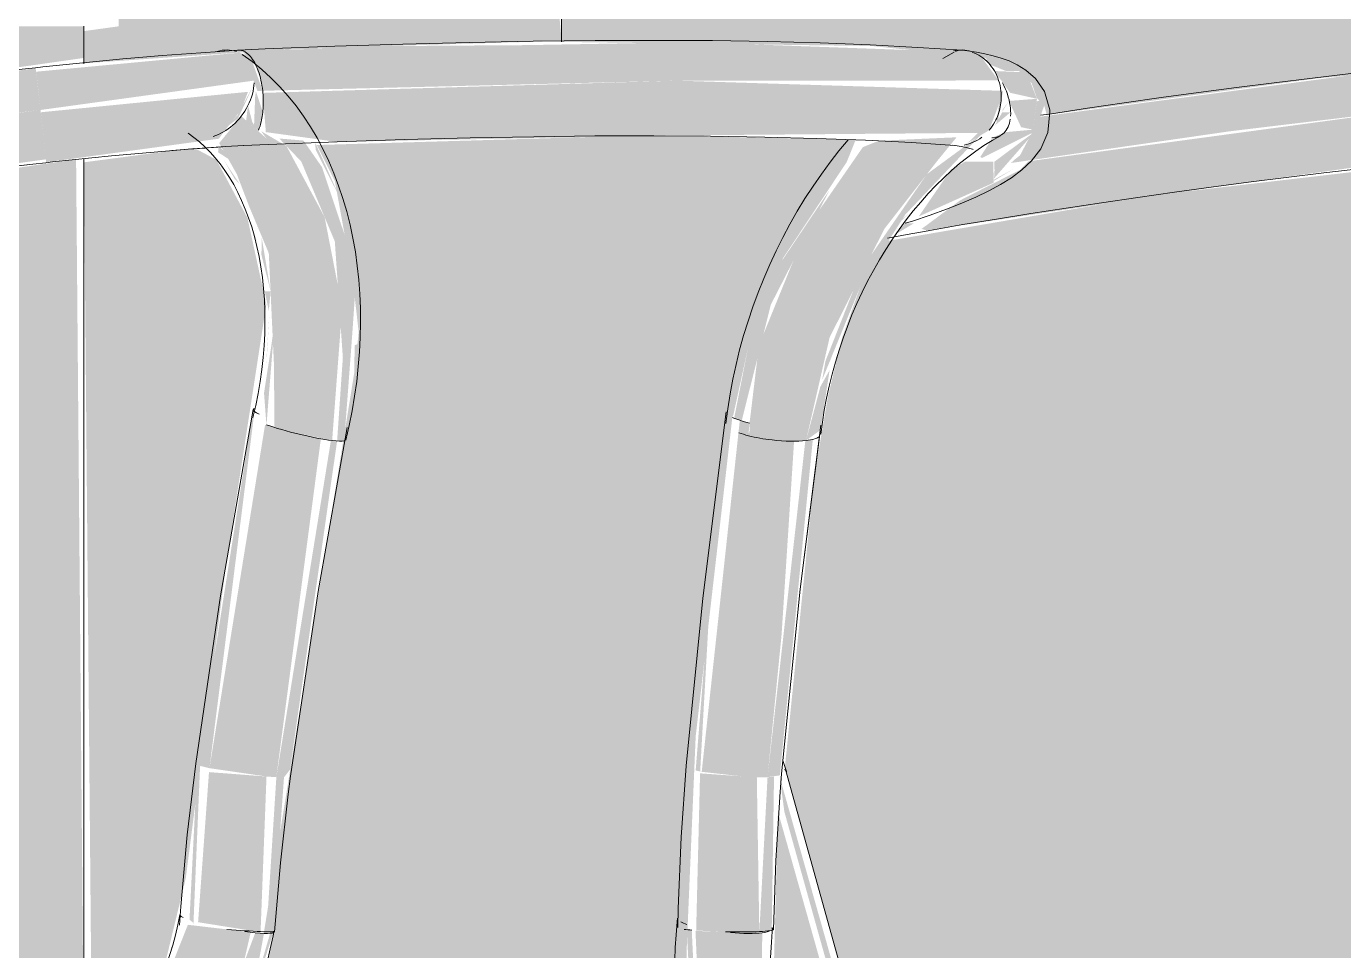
# Model space of a CAD drawing. Header units: inches. Extents: x 21380 to 98133, y -290 to 853.
# Drawn here: x 35451.11 to 35464.9, y 18.82 to 28.5 of the extents above; entities that cross this region are included whole.
import ezdxf

# ---------------------------------------------------------------- set-up
doc = ezdxf.new("R2010")
doc.units = ezdxf.units.IN
doc.header["$MEASUREMENT"] = 0
for name, color, linetype, lineweight in [('A-DOOR', 31, 'Continuous', 9), ('A-GLAZ-CWMG', 51, 'Continuous', 9), ('I-FURN', 30, 'Continuous', 9)]:
    doc.layers.add(name, color=color, linetype=linetype, lineweight=lineweight)

# ---------------------------------------------------------------- blocks, each defined once
blk = doc.blocks.new('HermanMiller_Collection_Air-Chair_SideChair_Arms - Arms-V170-Building Section - East_West looking South')
at = {"layer": 'I-FURN'}
for points in [[(-26086.582, 27.825), (-26082.242, 27.931), (-26078.879, 27.933), (-26079.064, 28.184), (-26079.155, 28.228), (-26082.109, 28.334), (-26086.811, 28.249), (-26086.666, 28.117), (-26086.6, 27.933)], [(-26094.248, 26.875), (-26090.766, 27.401), (-26088.907, 27.624), (-26088.958, 28.061), (-26092.959, 27.527), (-26094.168, 27.293), (-26094.254, 27.002)], [(-26078.478, 27.741), (-26078.587, 28.018), (-26078.923, 28.032), (-26078.759, 27.804)], [(-26086.957, 27.448), (-26086.839, 27.537), (-26086.678, 27.884), (-26086.844, 27.571), (-26086.939, 27.466)], [(-26093.939, 26.362), (-26090.621, 26.863), (-26088.852, 27.107), (-26088.907, 27.624), (-26092.566, 27.149), (-26094.247, 26.869), (-26094.135, 26.52), (-26094.007, 26.384)], [(-26084.475, 17.999), (-26082.094, 18.008), (-26082.146, 18.794), (-26082.05, 21.064), (-26081.666, 24.408), (-26081.655, 24.434), (-26081.496, 25.162), (-26081.135, 26.073), (-26080.469, 27.079), (-26080.374, 27.314), (-26082.537, 27.359), (-26086.016, 27.257), (-26085.827, 26.882), (-26085.725, 26.323), (-26085.636, 25.819), (-26085.577, 25.296), (-26085.624, 24.869), (-26086.568, 19.018), (-26086.47, 19.01), (-26086.659, 18.003), (-26085.34, 18)], [(-26081.568, 24.369), (-26081.263, 25.586), (-26080.649, 26.786), (-26081.156, 26.032), (-26081.497, 25.159), (-26081.647, 24.398), (-26081.583, 24.373)], [(-26087.139, 20.731), (-26086.668, 24.467), (-26086.699, 24.38), (-26087.266, 20.767), (-26087.217, 20.75)], [(-26086.439, 20.637), (-26085.973, 24.181), (-26086.557, 24.327), (-26087.139, 20.731), (-26086.534, 20.643)], [(-26081.402, 20.635), (-26081.298, 20.637), (-26081.151, 22.129), (-26081.02, 24.156), (-26081.496, 24.243), (-26081.486, 24.346), (-26081.588, 24.375), (-26081.987, 20.693), (-26081.487, 20.637)], [(-26086.359, 20.635), (-26086.296, 20.716), (-26085.803, 24.158), (-26085.868, 24.162), (-26086.439, 20.637)], [(-26081.298, 20.637), (-26081.169, 20.656), (-26080.824, 24.175), (-26080.903, 24.155), (-26081.298, 20.638)], [(-26082.003, 20.696), (-26081.89, 22.717), (-26082.05, 20.708)], [(-26087.307, 19.095), (-26087.237, 20.757), (-26087.267, 20.75), (-26087.348, 19.145), (-26087.315, 19.118)], [(-26086.474, 19.015), (-26086.359, 20.635), (-26086.439, 20.635), (-26086.542, 19.017), (-26086.524, 19.016)], [(-26081.608, 19.015), (-26081.384, 19.02), (-26081.41, 20.635), (-26082.004, 20.677), (-26082.045, 19.031), (-26081.737, 19.017)], [(-26081.384, 19.02), (-26081.254, 19.033), (-26081.23, 20.643), (-26081.298, 20.635), (-26081.383, 19.025)], [(-26081.867, 17.073), (-26082.06, 18.385), (-26082.091, 19.034), (-26082.143, 19.034), (-26082.08, 17.823), (-26081.904, 17.087)], [(-26081.757, 17.058), (-26081.388, 17.144), (-26081.194, 17.287), (-26081.364, 18.094), (-26081.353, 19.009), (-26082.052, 19.026), (-26081.992, 17.662), (-26081.867, 17.073)]]:
    blk.add_hatch(color=256, dxfattribs=at).paths.add_polyline_path(points, flags=0)
h = blk.add_hatch(color=256, dxfattribs=at)
h.paths.add_polyline_path([(-26088.907, 27.624), (-26086.677, 27.931), (-26086.636, 27.821), (-26086.582, 27.825), (-26086.71, 28.184), (-26086.826, 28.224), (-26088.953, 28.025), (-26088.921, 27.75)], flags=0)
h.paths.add_polyline_path([(-26086.696, 27.817), (-26086.679, 27.858), (-26086.691, 27.838)], flags=0)
h = blk.add_hatch(color=256, dxfattribs=at)
h.paths.add_polyline_path([(-26079.238, 27.258), (-26078.979, 27.411), (-26078.855, 27.74), (-26078.856, 27.825), (-26082.242, 27.931), (-26086.581, 27.803), (-26086.549, 27.392), (-26085.805, 27.29), (-26082.354, 27.357), (-26079.094, 27.384), (-26079.195, 27.287), (-26079.241, 27.259)], flags=0)
h.paths.add_polyline_path([(-26086.546, 27.264), (-26086.568, 27.348), (-26086.549, 27.266)], flags=0)
h = blk.add_hatch(color=256, dxfattribs=at)
h.paths.add_polyline_path([(-26088.85, 27.076), (-26087.041, 27.323), (-26086.985, 27.4), (-26086.806, 27.627), (-26086.736, 27.814), (-26088.904, 27.6), (-26088.852, 27.107)], flags=0)
h.paths.add_polyline_path([(-26086.643, 27.374), (-26086.638, 27.41), (-26086.649, 27.38)], flags=0)
h.paths.add_polyline_path([(-26086.627, 27.406), (-26086.581, 27.603), (-26086.653, 27.82), (-26086.661, 27.758), (-26086.672, 27.466), (-26086.635, 27.41)], flags=0)
h = blk.add_hatch(color=256, dxfattribs=at)
h.paths.add_polyline_path([(-26080.999, 24.155), (-26080.895, 24.162), (-26080.648, 25.242), (-26080.075, 26.379), (-26079.527, 27.084), (-26079.319, 27.338), (-26080.133, 27.302), (-26080.3, 27.235), (-26080.892, 26.379), (-26081.388, 25.159), (-26081.486, 24.346), (-26081.486, 24.267), (-26081.496, 24.212), (-26081.044, 24.156)], flags=0)
h.paths.add_polyline_path([(-26078.84, 27.609), (-26078.77, 27.718), (-26078.836, 27.63)], flags=0)
h = blk.add_hatch(color=256, dxfattribs=at)
h.paths.add_polyline_path([(-26078.521, 27.418), (-26078.478, 27.741), (-26078.771, 27.719), (-26078.644, 27.444)], flags=0)
h.paths.add_polyline_path([(-26078.888, 27.495), (-26078.835, 27.821), (-26078.856, 27.825), (-26078.901, 27.497)], flags=0)
h = blk.add_hatch(color=256, dxfattribs=at)
h.paths.add_polyline_path([(-26085.855, 24.162), (-26085.75, 25.556), (-26085.934, 26.502), (-26086.333, 27.246), (-26086.597, 27.401), (-26086.542, 27.325), (-26086.806, 27.56), (-26087.037, 27.277), (-26086.853, 26.953), (-26086.723, 26.613), (-26086.518, 26.124), (-26086.463, 24.939), (-26086.46, 24.3), (-26085.902, 24.169)], flags=0)
h.paths.add_polyline_path([(-26086.821, 26.845), (-26086.994, 27.106), (-26086.874, 26.901)], flags=0)
h.paths.add_polyline_path([(-26086.638, 27.411), (-26086.691, 27.499), (-26086.736, 27.671), (-26086.755, 27.515), (-26086.674, 27.442)], flags=0)
h = blk.add_hatch(color=256, dxfattribs=at)
h.paths.add_polyline_path([(-26080.895, 24.162), (-26080.744, 24.272), (-26080.648, 24.9), (-26080.745, 24.726), (-26080.815, 24.461)], flags=0)
h.paths.add_polyline_path([(-26080.726, 24.798), (-26080.308, 25.821), (-26079.857, 26.527), (-26079.056, 27.373), (-26079.631, 26.951), (-26080.308, 25.968), (-26080.692, 24.993)], flags=0)
h.paths.add_polyline_path([(-26078.929, 27.452), (-26078.756, 27.6), (-26078.841, 27.6), (-26078.918, 27.462)], flags=0)
h = blk.add_hatch(color=256, dxfattribs=at)
h.paths.add_polyline_path([(-26085.624, 24.869), (-26085.568, 25.183), (-26085.619, 25.159)], flags=0)
h.paths.add_polyline_path([(-26085.777, 24.155), (-26085.728, 24.162), (-26085.643, 25.296), (-26085.599, 25.94), (-26085.96, 27.023), (-26086.155, 27.304), (-26086.408, 27.325), (-26086.178, 27.084), (-26085.827, 26.248), (-26085.743, 25.031), (-26085.803, 24.158)], flags=0)
h.paths.add_polyline_path([(-26085.75, 26.654), (-26086.032, 27.282), (-26086.028, 27.211), (-26085.767, 26.689)], flags=0)
h = blk.add_hatch(color=256, dxfattribs=at)
h.paths.add_polyline_path([(-26079.378, 27), (-26079.715, 26.509), (-26078.93, 26.863), (-26078.936, 27.084), (-26079.226, 27.084), (-26079.374, 27.003)], flags=0)
h.paths.add_polyline_path([(-26079.933, 26.433), (-26079.808, 26.547), (-26079.899, 26.475)], flags=0)
h = blk.add_hatch(color=256, dxfattribs=at)
h.paths.add_polyline_path([(-26086.499, 25.726), (-26086.561, 25.726), (-26086.518, 25.52)], flags=0)
h.paths.add_polyline_path([(-26086.542, 24.327), (-26086.453, 25.445), (-26086.491, 25.159), (-26086.568, 24.66), (-26086.543, 24.327)], flags=0)
h.paths.add_polyline_path([(-26086.499, 25.726), (-26086.592, 26.288), (-26086.595, 26.107), (-26086.518, 25.802)], flags=0)
h.paths.add_polyline_path([(-26086.617, 26.183), (-26086.821, 26.738), (-26086.695, 26.379), (-26086.624, 26.202)], flags=0)
h = blk.add_hatch(color=256, dxfattribs=at)
h.paths.add_polyline_path([(-26087.147, 19.09), (-26087.147, 19.091), (-26087.147, 19.395)], flags=0)
h.paths.add_polyline_path([(-26086.604, 19.02), (-26086.542, 20.644), (-26087.144, 20.69), (-26087.258, 19.118), (-26086.662, 19.023)], flags=0)
h = blk.add_hatch(color=256, dxfattribs=at)
h.paths.add_polyline_path([(-26087.588, 18.376), (-26087.553, 18.324), (-26087.602, 18.324)], flags=0)
h.paths.add_polyline_path([(-26087.431, 17.287), (-26086.847, 18.406), (-26086.707, 19.014), (-26087.365, 19.091), (-26087.761, 18.09), (-26087.998, 17.697), (-26087.605, 17.456), (-26087.511, 17.371)], flags=0)
h = blk.add_hatch(color=256, dxfattribs=at)
h.paths.add_polyline_path([(-26086.795, 18.002), (-26086.659, 18.516), (-26086.568, 19.002), (-26086.659, 19.009), (-26087.101, 17.835), (-26087.431, 17.287), (-26087.337, 17.144), (-26086.882, 17.869)], flags=0)
h.paths.add_polyline_path([(-26086.795, 18.002), (-26086.47, 19.01), (-26086.504, 19.002), (-26086.77, 18.086)], flags=0)
for p, q in [((-26079.343, 28.231), (-26079.463, 28.162)), ((-26078.344, 27.627), (-26078.342, 27.605))]:
    blk.add_line(p, q, dxfattribs=at)
at = {"layer": 'I-FURN', "flags": 128}
for points in [[(-26079.256, 28.25), (-26079.725, 28.28), (-26080.222, 28.306), (-26080.747, 28.326), (-26081.297, 28.34), (-26081.874, 28.35), (-26082.476, 28.353), (-26083.102, 28.352), (-26083.75, 28.345), (-26084.421, 28.332), (-26085.114, 28.314), (-26085.826, 28.291), (-26086.557, 28.263), (-26086.834, 28.251)], [(-26086.835, 28.251), (-26087.031, 28.238), (-26087.229, 28.224), (-26087.43, 28.209), (-26087.633, 28.193), (-26087.838, 28.176), (-26088.045, 28.158), (-26088.254, 28.139), (-26088.463, 28.118), (-26088.673, 28.097), (-26088.883, 28.075), (-26088.959, 28.066)], [(-26086.797, 28.206), (-26086.692, 28.13), (-26086.592, 28.048), (-26086.496, 27.961), (-26086.404, 27.868), (-26086.316, 27.77), (-26086.233, 27.667), (-26086.155, 27.559), (-26086.082, 27.447), (-26086.013, 27.331), (-26085.949, 27.211), (-26085.89, 27.088), (-26085.836, 26.961), (-26085.787, 26.83), (-26085.742, 26.697), (-26085.703, 26.561), (-26085.668, 26.422), (-26085.638, 26.281), (-26085.612, 26.138), (-26085.592, 25.993), (-26085.576, 25.845), (-26085.565, 25.697), (-26085.559, 25.547), (-26085.558, 25.395), (-26085.561, 25.243), (-26085.569, 25.09), (-26085.581, 24.936), (-26085.598, 24.782), (-26085.62, 24.628), (-26085.646, 24.474), (-26085.677, 24.32), (-26085.712, 24.167)], [(-26078.344, 27.627), (-26078.4, 27.817), (-26078.494, 27.954), (-26078.593, 28.041), (-26078.684, 28.098), (-26078.77, 28.137), (-26078.852, 28.167), (-26078.936, 28.191), (-26079.022, 28.211), (-26079.111, 28.228), (-26079.205, 28.243), (-26079.232, 28.247)], [(-26094.08, 27.348), (-26093.729, 27.409), (-26093.371, 27.468), (-26093.006, 27.527), (-26092.634, 27.585), (-26092.256, 27.642), (-26091.874, 27.698), (-26091.486, 27.753), (-26091.095, 27.806), (-26090.7, 27.858), (-26090.302, 27.909), (-26089.902, 27.958), (-26089.501, 28.005), (-26089.098, 28.051), (-26088.959, 28.066)], [(-26078.342, 27.605), (-26078.364, 27.389), (-26078.439, 27.218), (-26078.534, 27.092), (-26078.636, 26.996), (-26078.744, 26.915), (-26078.859, 26.843), (-26078.983, 26.776), (-26079.118, 26.712), (-26079.265, 26.648), (-26079.424, 26.586), (-26079.596, 26.523), (-26079.781, 26.461), (-26079.857, 26.437)], [(-26087.361, 27.38), (-26087.302, 27.337), (-26087.244, 27.29), (-26087.188, 27.239), (-26087.133, 27.183), (-26087.079, 27.123), (-26087.028, 27.059), (-26086.978, 26.991), (-26086.931, 26.918), (-26086.885, 26.842), (-26086.842, 26.761), (-26086.802, 26.676), (-26086.764, 26.587), (-26086.729, 26.495), (-26086.697, 26.399), (-26086.668, 26.299), (-26086.642, 26.196), (-26086.619, 26.091), (-26086.6, 25.982), (-26086.584, 25.87), (-26086.572, 25.756), (-26086.564, 25.64), (-26086.559, 25.521), (-26086.558, 25.401), (-26086.56, 25.279), (-26086.567, 25.156), (-26086.577, 25.032), (-26086.591, 24.907), (-26086.608, 24.781), (-26086.63, 24.655), (-26086.655, 24.529), (-26086.684, 24.402)], [(-26079.336, 27.253), (-26079.79, 27.283), (-26080.274, 27.307), (-26080.787, 27.327), (-26081.327, 27.341), (-26081.894, 27.35), (-26082.487, 27.353), (-26083.104, 27.352), (-26083.745, 27.344), (-26084.409, 27.332), (-26085.095, 27.314), (-26085.801, 27.291), (-26086.526, 27.263), (-26086.783, 27.252)], [(-26080.453, 27.313), (-26080.55, 27.196), (-26080.644, 27.076), (-26080.734, 26.953), (-26080.822, 26.826), (-26080.907, 26.696), (-26080.987, 26.563), (-26081.065, 26.427), (-26081.139, 26.289), (-26081.209, 26.148), (-26081.275, 26.005), (-26081.338, 25.86), (-26081.396, 25.713), (-26081.451, 25.564), (-26081.501, 25.414), (-26081.548, 25.263), (-26081.59, 25.111), (-26081.627, 24.958), (-26081.661, 24.804), (-26081.69, 24.65), (-26081.714, 24.496), (-26081.734, 24.342)], [(-26078.861, 27.355), (-26078.947, 27.306), (-26079.033, 27.252), (-26079.118, 27.193), (-26079.203, 27.13), (-26079.288, 27.062), (-26079.372, 26.99), (-26079.454, 26.913), (-26079.536, 26.833), (-26079.616, 26.748), (-26079.695, 26.66), (-26079.772, 26.567), (-26079.847, 26.472), (-26079.92, 26.372), (-26079.991, 26.27), (-26080.06, 26.164), (-26080.126, 26.056), (-26080.189, 25.944), (-26080.25, 25.831), (-26080.308, 25.715), (-26080.362, 25.597), (-26080.414, 25.477), (-26080.462, 25.355), (-26080.508, 25.233), (-26080.549, 25.109), (-26080.587, 24.984), (-26080.622, 24.858), (-26080.653, 24.732), (-26080.681, 24.605), (-26080.704, 24.479), (-26080.724, 24.353), (-26080.741, 24.228)], [(-26086.781, 27.252), (-26086.971, 27.24), (-26087.165, 27.226), (-26087.361, 27.212), (-26087.559, 27.196), (-26087.76, 27.179), (-26087.962, 27.162), (-26088.166, 27.143), (-26088.371, 27.123), (-26088.577, 27.102), (-26088.783, 27.08), (-26088.85, 27.072)], [(-26079.144, 27.21), (-26079.154, 27.213), (-26079.179, 27.221), (-26079.219, 27.231), (-26079.27, 27.241), (-26079.333, 27.251), (-26079.362, 27.256)], [(-26093.907, 26.363), (-26093.562, 26.423), (-26093.209, 26.482), (-26092.849, 26.54), (-26092.482, 26.597), (-26092.11, 26.653), (-26091.732, 26.708), (-26091.349, 26.762), (-26090.962, 26.815), (-26090.571, 26.867), (-26090.178, 26.917), (-26089.783, 26.965), (-26089.385, 27.012), (-26088.987, 27.057), (-26088.85, 27.072)], [(-26086.68, 24.486), (-26087.023, 22.535), (-26087.282, 20.78)], [(-26081.73, 24.462), (-26081.975, 22.511), (-26082.148, 20.756)], [(-26086.291, 20.647), (-26086.002, 22.582), (-26085.698, 24.299)], [(-26081.152, 20.671), (-26080.958, 22.606), (-26080.739, 24.323)], [(-26087.282, 20.78), (-26087.371, 20.034), (-26087.44, 19.284), (-26087.454, 19.086)], [(-26082.148, 20.756), (-26082.201, 20.009), (-26082.232, 19.26), (-26082.237, 19.062)], [(-26086.457, 19.017), (-26086.396, 19.739), (-26086.315, 20.458), (-26086.291, 20.647)], [(-26081.237, 19.041), (-26081.212, 19.763), (-26081.167, 20.482), (-26081.152, 20.671)], [(-26087.449, 19.197), (-26087.471, 19.09), (-26087.496, 18.983), (-26087.524, 18.877), (-26087.556, 18.771), (-26087.591, 18.667), (-26087.63, 18.563), (-26087.671, 18.461), (-26087.715, 18.361), (-26087.763, 18.262), (-26087.813, 18.166), (-26087.866, 18.071), (-26087.922, 17.979), (-26087.98, 17.889), (-26088.041, 17.802), (-26088.104, 17.718), (-26088.122, 17.694)], [(-26082.054, 17.218), (-26082.092, 17.332), (-26082.127, 17.448), (-26082.157, 17.567), (-26082.184, 17.688), (-26082.207, 17.812), (-26082.227, 17.937), (-26082.243, 18.064), (-26082.255, 18.192), (-26082.264, 18.322), (-26082.269, 18.453), (-26082.271, 18.585), (-26082.269, 18.719), (-26082.264, 18.853), (-26082.255, 18.987), (-26082.243, 19.122), (-26082.239, 19.161)], [(-26081.112, 17.551), (-26081.138, 17.631), (-26081.162, 17.714), (-26081.185, 17.8), (-26081.204, 17.889), (-26081.222, 17.981), (-26081.237, 18.076), (-26081.249, 18.174), (-26081.259, 18.274), (-26081.266, 18.376), (-26081.27, 18.48), (-26081.271, 18.585), (-26081.27, 18.692), (-26081.265, 18.801), (-26081.258, 18.91), (-26081.248, 19.02), (-26081.245, 19.052)], [(-26087.337, 17.075), (-26087.254, 17.185), (-26087.173, 17.298), (-26087.096, 17.414), (-26087.023, 17.533), (-26086.953, 17.655), (-26086.887, 17.779), (-26086.825, 17.905), (-26086.766, 18.033), (-26086.712, 18.164), (-26086.662, 18.296), (-26086.616, 18.429), (-26086.574, 18.565), (-26086.536, 18.701), (-26086.503, 18.838), (-26086.474, 18.976), (-26086.466, 19.015)]]:
    blk.add_lwpolyline(points, dxfattribs=at)
at = {"layer": 'I-FURN'}
for centre, major_axis, ratio, start_param, end_param in [((-26087.079, 27.793), (0.282, 0.413), 0.716528, 0.185746, 0.709345), ((-26079.102, 27.793), (-0.241, 0.438), 0.575844, 5.706994, 6.230592), ((-26087.079, 27.793), (0.282, 0.413), 0.716528, 4.898135, 5.421734), ((-26079.102, 27.793), (-0.241, 0.438), 0.575844, 4.136197, 4.659796), ((-26087.079, 27.793), (0.282, 0.413), 0.716528, 3.850938, 4.898135), ((-26079.102, 27.793), (-0.241, 0.438), 0.575844, 3.874398, 4.136197), ((-26079.102, 27.793), (-0.241, 0.438), 0.575844, 2.8272, 3.794125), ((-26086.189, 24.392), (-0.491, 0.093), 0.137076, 0.008955, 0.532553), ((-26086.189, 24.392), (-0.491, 0.093), 0.137076, 6.030341, 6.283185), ((-26081.235, 24.392), (-0.495, 0.07), 0.185134, 0.540717, 0.802516), ((-26086.198, 24.285), (-0.486, 0.118), 0.11091, 0.809563, 2.380359), ((-26081.235, 24.392), (-0.495, 0.07), 0.185134, 0.816106, 1.064316), ((-26086.198, 24.285), (-0.486, 0.118), 0.11091, 2.380359, 2.903958), ((-26086.198, 24.285), (-0.486, 0.118), 0.11091, 3.141593, 3.165757), ((-26081.237, 24.285), (-0.497, 0.057), 0.234229, 0.788125, 1.043613), ((-26081.237, 24.285), (-0.497, 0.057), 0.234229, 1.049924, 1.307964), ((-26081.237, 24.285), (-0.497, 0.057), 0.234229, 1.311723, 1.570172), ((-26081.237, 24.285), (-0.497, 0.057), 0.234229, 1.573523, 2.358921), ((-26081.237, 24.285), (-0.497, 0.057), 0.234229, 2.358921, 2.88252), ((-26081.237, 24.285), (-0.497, 0.057), 0.234229, 3.141593, 3.144319), ((-26086.958, 19.106), (-0.492, 0.091), 0.107353, 6.170071, 6.69367), ((-26086.956, 19.052), (-0.499, 0.035), 0.020295, 1.570393, 2.355791), ((-26081.742, 19.106), (-0.497, 0.055), 0.180952, 0.394781, 0.656581), ((-26081.737, 19.052), (-0.5, 0.01), 0.069551, 0.525417, 0.787217), ((-26081.737, 19.052), (-0.5, 0.01), 0.069551, 2.358013, 3.141593), ((-26081.737, 19.052), (-0.5, 0.01), 0.069551, 3.143411, 3.405211), ((-26081.742, 19.106), (-0.497, 0.055), 0.180952, 3.012775, 3.274575), ((-26086.958, 19.106), (-0.492, 0.091), 0.107353, 1.981281, 2.24308), ((-26086.958, 19.106), (-0.492, 0.091), 0.107353, 2.24308, 3.290278), ((-26086.956, 19.052), (-0.499, 0.035), 0.020295, 2.355791, 3.141189), ((-26086.956, 19.052), (-0.499, 0.035), 0.020295, 3.141593, 3.402989), ((-26081.737, 19.052), (-0.5, 0.01), 0.069551, 1.572615, 2.358013), ((-26081.742, 19.106), (-0.497, 0.055), 0.180952, 1.703778, 2.489176), ((-26081.742, 19.106), (-0.497, 0.055), 0.180952, 2.489176, 2.750976)]:
    blk.add_ellipse(centre, major_axis=major_axis, ratio=ratio, start_param=start_param, end_param=end_param, dxfattribs=at)
for points, knots in [([(-26086.863, 28.245), (-26086.838, 28.254), (-26086.785, 28.251), (-26086.7, 28.185), (-26086.622, 28.042), (-26086.59, 27.899), (-26086.582, 27.825)], [-1, -1, -1, -1, -0.785714, -0.571429, -0.285714, 0, 0, 0, 0]), ([(-26079.155, 28.228), (-26079.123, 28.217), (-26079.032, 28.172), (-26078.91, 28.042), (-26078.864, 27.899), (-26078.856, 27.825)], [-0.7142857, -0.7142857, -0.7142857, -0.7142857, -0.5714286, -0.2857143, 0, 0, 0, 0]), ([(-26086.582, 27.825), (-26086.576, 27.77), (-26086.572, 27.656), (-26086.591, 27.514), (-26086.614, 27.438), (-26086.625, 27.411)], [-1, -1, -1, -1, -0.7857143, -0.5714286, -0.4285714, -0.4285714, -0.4285714, -0.4285714]), ([(-26078.856, 27.825), (-26078.849, 27.77), (-26078.854, 27.656), (-26078.904, 27.514), (-26078.956, 27.438), (-26078.979, 27.411)], [-1, -1, -1, -1, -0.7857143, -0.5714286, -0.4285714, -0.4285714, -0.4285714, -0.4285714]), ([(-26079.056, 27.338), (-26079.084, 27.317), (-26079.144, 27.282), (-26079.208, 27.263), (-26079.241, 27.257)], [-0.2857143, -0.2857143, -0.2857143, -0.2857143, -0.1428571, -0.0010681, -0.0010681, -0.0010681, -0.0010681])]:
    blk.add_open_spline(points, degree=3, knots=knots, dxfattribs=at)
blk.add_open_spline([(-26079.351, 28.245), (-26079.311, 28.252), (-26079.271, 28.252), (-26079.232, 28.247)], degree=3, dxfattribs=at)
blk = doc.blocks.new('HermanMiller_Collection_Air-Chair_SideChair_Arms - Arms-V172-Building Section - East_West looking South')
at = {"layer": 'I-FURN'}
h = blk.add_hatch(color=256, dxfattribs=at)
h.paths.add_polyline_path([(-26079.362, 28.242), (-26079.501, 28.253), (-26079.53, 28.253)], flags=0)
h.paths.add_polyline_path([(-26086.46, 28.259), (-26081.118, 28.322), (-26085.547, 28.291), (-26085.873, 28.28)], flags=0)
h = blk.add_hatch(color=256, dxfattribs=at)
h.paths.add_polyline_path([(-26079.053, 27.121), (-26078.495, 27.401), (-26078.375, 27.75), (-26078.481, 27.713), (-26078.521, 27.418), (-26078.806, 27.392), (-26078.939, 27.338), (-26079.071, 27.132)], flags=0)
h.paths.add_polyline_path([(-26078.638, 28.02), (-26078.666, 28.032), (-26078.642, 28.02)], flags=0)
h = blk.add_hatch(color=256, dxfattribs=at)
h.paths.add_polyline_path([(-26078.929, 26.881), (-26078.723, 27.007), (-26078.928, 26.894)], flags=0)
h.paths.add_polyline_path([(-26078.927, 26.907), (-26078.495, 27.401), (-26078.925, 27.081), (-26078.922, 26.99)], flags=0)
h = blk.add_hatch(color=256, dxfattribs=at)
h.paths.add_polyline_path([(-26086.544, 24.944), (-26086.509, 25.535), (-26086.537, 25.108), (-26086.542, 24.99)], flags=0)
h.paths.add_polyline_path([(-26086.654, 24.501), (-26086.65, 24.507), (-26086.653, 24.506)], flags=0)
h.paths.add_polyline_path([(-26086.427, 25.286), (-26086.453, 25.535), (-26086.441, 25.374)], flags=0)
h.paths.add_polyline_path([(-26086.651, 26.323), (-26086.667, 26.396), (-26086.664, 26.379)], flags=0)
h.paths.add_polyline_path([(-26086.628, 26.369), (-26086.637, 26.407), (-26086.632, 26.379)], flags=0)
h.paths.add_polyline_path([(-26086.668, 26.66), (-26086.782, 26.845), (-26086.689, 26.686)], flags=0)
h.paths.add_polyline_path([(-26086.896, 27.087), (-26087.042, 27.253), (-26087.049, 27.181), (-26086.894, 27.081)], flags=0)
h.paths.add_polyline_path([(-26086.698, 26.809), (-26086.821, 27.001), (-26086.712, 26.824)], flags=0)
for p, q in [((-26078.344, 27.627), (-26078.342, 27.605)), ((-26087.003, 27.238), (-26087.147, 27.228)), ((-26088.577, 27.102), (-26088.783, 27.08)), ((-26086.63, 24.655), (-26086.655, 24.529)), ((-26080.724, 24.353), (-26080.741, 24.228)), ((-26080.944, 22.717), (-26080.748, 24.256)), ((-26081.152, 20.671), (-26080.958, 22.606))]:
    blk.add_line(p, q, dxfattribs=at)
at = {"layer": 'I-FURN', "flags": 128}
for points in [[(-26079.257, 28.25), (-26079.725, 28.28), (-26080.222, 28.306), (-26080.747, 28.326), (-26081.297, 28.34), (-26081.874, 28.35), (-26082.476, 28.353), (-26083.102, 28.352), (-26083.75, 28.345), (-26084.421, 28.332), (-26085.114, 28.314), (-26085.826, 28.291), (-26086.557, 28.263), (-26086.834, 28.251)], [(-26086.835, 28.251), (-26087.031, 28.238), (-26087.229, 28.224), (-26087.43, 28.209), (-26087.633, 28.193), (-26087.838, 28.176), (-26088.045, 28.158), (-26088.254, 28.139), (-26088.463, 28.118), (-26088.673, 28.097), (-26088.883, 28.075)], [(-26078.344, 27.627), (-26078.4, 27.817), (-26078.494, 27.954), (-26078.593, 28.041), (-26078.684, 28.098), (-26078.77, 28.137), (-26078.852, 28.167), (-26078.936, 28.191), (-26079.022, 28.211), (-26079.111, 28.228)], [(-26094.08, 27.348), (-26093.729, 27.409), (-26093.371, 27.468), (-26093.006, 27.527), (-26092.634, 27.585), (-26092.256, 27.642), (-26091.874, 27.698), (-26091.486, 27.753), (-26091.095, 27.806), (-26090.7, 27.858), (-26090.302, 27.909), (-26089.902, 27.958), (-26089.501, 28.005), (-26089.098, 28.051), (-26088.959, 28.066)], [(-26078.342, 27.605), (-26078.364, 27.389), (-26078.439, 27.218), (-26078.534, 27.092), (-26078.636, 26.996), (-26078.744, 26.915), (-26078.859, 26.843), (-26078.983, 26.776), (-26079.118, 26.712), (-26079.265, 26.648), (-26079.424, 26.586), (-26079.596, 26.523), (-26079.781, 26.461), (-26079.857, 26.437)], [(-26087.559, 27.196), (-26087.76, 27.179), (-26087.962, 27.162), (-26088.166, 27.143)], [(-26087.183, 27.225), (-26087.361, 27.212), (-26087.533, 27.198)], [(-26089.275, 27.025), (-26088.987, 27.057), (-26088.85, 27.072)], [(-26086.978, 26.991), (-26086.931, 26.918), (-26086.885, 26.842)], [(-26079.921, 26.371), (-26079.991, 26.27), (-26080.06, 26.164), (-26080.126, 26.056), (-26080.189, 25.944), (-26080.25, 25.831), (-26080.308, 25.715), (-26080.362, 25.597), (-26080.414, 25.477), (-26080.462, 25.355), (-26080.508, 25.233), (-26080.549, 25.109), (-26080.58, 25.009)], [(-26086.668, 26.299), (-26086.642, 26.196), (-26086.619, 26.091), (-26086.6, 25.982), (-26086.584, 25.87), (-26086.572, 25.756), (-26086.564, 25.64), (-26086.559, 25.521), (-26086.558, 25.401), (-26086.56, 25.279), (-26086.567, 25.156), (-26086.577, 25.032)], [(-26086.68, 24.486), (-26087.023, 22.535), (-26087.282, 20.78)], [(-26087.282, 20.78), (-26087.371, 20.034), (-26087.44, 19.284), (-26087.454, 19.086)], [(-26081.237, 19.041), (-26081.212, 19.763), (-26081.167, 20.482), (-26081.152, 20.671)], [(-26087.449, 19.197), (-26087.471, 19.09), (-26087.496, 18.983), (-26087.524, 18.877), (-26087.533, 18.848)], [(-26081.204, 17.889), (-26081.222, 17.981), (-26081.237, 18.076), (-26081.249, 18.174), (-26081.259, 18.274), (-26081.266, 18.376), (-26081.27, 18.48), (-26081.271, 18.585), (-26081.27, 18.692), (-26081.265, 18.801), (-26081.258, 18.91), (-26081.248, 19.02), (-26081.245, 19.052)]]:
    blk.add_lwpolyline(points, dxfattribs=at)
at = {"layer": 'I-FURN'}
for centre, major_axis, ratio, start_param, end_param in [((-26087.079, 27.793), (0.282, 0.413), 0.716528, 0.447546, 0.709345), ((-26079.102, 27.793), (-0.241, 0.438), 0.575844, 5.968793, 6.230592), ((-26086.189, 24.392), (-0.491, 0.093), 0.137076, 6.030341, 6.283185), ((-26081.237, 24.285), (-0.497, 0.057), 0.234229, 3.141593, 3.144319), ((-26081.737, 19.052), (-0.5, 0.01), 0.069551, 3.143411, 3.405211), ((-26081.737, 19.052), (-0.5, 0.01), 0.069551, 2.881612, 3.141593), ((-26081.742, 19.106), (-0.497, 0.055), 0.180952, 3.012775, 3.274575)]:
    blk.add_ellipse(centre, major_axis=major_axis, ratio=ratio, start_param=start_param, end_param=end_param, dxfattribs=at)
for points in [[(-26086.835, 28.251), (-26086.835, 28.251), (-26086.834, 28.251), (-26086.834, 28.251)], [(-26079.351, 28.245), (-26079.32, 28.25), (-26079.288, 28.252), (-26079.256, 28.25)]]:
    blk.add_open_spline(points, degree=3, dxfattribs=at)
blk = doc.blocks.new('HermanMiller_Collection_Air-Chair_SideChair_Arms - Arms-V178-Building Section - East_West looking South')
at = {"layer": 'I-FURN'}
for points in [[(-26078.75, 27.069), (-26076.458, 27.401), (-26074.598, 27.624), (-26074.649, 28.061), (-26078.442, 27.554), (-26078.655, 27.149), (-26078.705, 27.11)], [(-26079.63, 26.362), (-26076.313, 26.863), (-26074.544, 27.107), (-26074.598, 27.624), (-26078.565, 27.087), (-26078.66, 26.994), (-26079.283, 26.677), (-26079.685, 26.379), (-26079.631, 26.362)], [(-26075.703, 1), (-26075.632, 1.06), (-26081.17, 20.637), (-26081.122, 20.276), (-26075.728, 1)], [(-26075.891, 1), (-26075.749, 1), (-26081.189, 20.276), (-26081.246, 18.09), (-26080.851, 16.96), (-26080.603, 16.694), (-26080.515, 16.298), (-26080.606, 15.793), (-26079.57, 12.214), (-26075.897, 1.018)]]:
    blk.add_hatch(color=256, dxfattribs=at).paths.add_polyline_path(points, flags=0)
h = blk.add_hatch(color=256, dxfattribs=at)
h.paths.add_polyline_path([(-26080.02, 26.309), (-26079.897, 26.418), (-26080.011, 26.32)], flags=0)
h.paths.add_polyline_path([(-26079.955, 26.324), (-26079.765, 26.438), (-26079.857, 26.438), (-26079.949, 26.332)], flags=0)
for p, q in [((-26081.101, 20.698), (-26081.138, 20.81)), ((-26075.615, 1), (-26081.111, 20.719))]:
    blk.add_line(p, q, dxfattribs=at)
at = {"layer": 'I-FURN', "flags": 128}
for points in [[(-26078.438, 27.568), (-26078.326, 27.585), (-26077.948, 27.642), (-26077.565, 27.698), (-26077.178, 27.753), (-26076.786, 27.806), (-26076.391, 27.858), (-26075.994, 27.909), (-26075.594, 27.958), (-26075.192, 28.005), (-26074.79, 28.051), (-26074.651, 28.066)], [(-26079.599, 26.363), (-26079.254, 26.423), (-26078.901, 26.482), (-26078.541, 26.54), (-26078.174, 26.597), (-26077.801, 26.653), (-26077.423, 26.708), (-26077.04, 26.762), (-26076.653, 26.815), (-26076.263, 26.867), (-26075.87, 26.917), (-26075.474, 26.965), (-26075.077, 27.012), (-26074.679, 27.057), (-26074.541, 27.072)], [(-26080.042, 26.283), (-26079.837, 26.321), (-26079.615, 26.36), (-26079.599, 26.363)]]:
    blk.add_lwpolyline(points, dxfattribs=at)
at = {"layer": 'I-FURN'}
blk.add_ellipse((-26081.577, 20.546), major_axis=(0.476, 0.152), ratio=0.239355, start_param=6.237561, end_param=6.499361, dxfattribs=at)
blk = doc.blocks.new('Door_Single_Storefront - one-1371401-Building Section - East_West looking South')
at = {"layer": 'A-DOOR'}
h = blk.add_hatch(color=256, dxfattribs=at)
h.paths.add_polyline_path([(-26087.272, 15.665), (-26087.149, 15.701), (-26087.071, 15.919), (-26087.204, 15.893), (-26087.269, 15.675)], flags=0)
h.paths.add_polyline_path([(-26088.453, 1), (-26088.291, 1), (-26087.357, 15.67), (-26087.275, 15.701), (-26087.357, 15.934), (-26088.453, 15.957), (-26088.453, 2)], flags=0)
h.paths.add_polyline_path([(-26086.944, 15.873), (-26086.825, 15.84), (-26086.93, 15.776)], flags=0)
h.paths.add_polyline_path([(-26082.415, 1), (-26076.94, 1), (-26078.253, 5), (-26083.453, 5), (-26083.453, 15.73), (-26086.944, 15.873), (-26087.038, 15.651), (-26086.441, 15.619), (-26087.272, 1), (-26082.418, 1)], flags=0)
h.paths.add_polyline_path([(-26074.675, 1), (-26062.632, 1), (-26063.945, 5), (-26074.728, 5), (-26074.7, 1)], flags=0)
h.paths.add_polyline_path([(-26061.484, 1), (-26053.265, 1), (-26053.265, 96), (-26088.453, 96), (-26088.453, 30), (-26083.453, 30), (-26083.453, 91), (-26058.265, 91), (-26058.265, 5), (-26062.895, 5), (-26061.582, 1)], flags=0)
h.paths.add_polyline_path([(-26075.744, 1.458), (-26075.792, 5), (-26076.731, 5), (-26075.751, 1.485)], flags=0)
h.paths.add_polyline_path([(-26088.281, 17.483), (-26088.122, 17.688), (-26087.588, 18.748), (-26087.387, 19.578), (-26086.971, 22.819), (-26086.544, 25.589), (-26086.741, 26.493), (-26087.066, 27.102), (-26087.302, 27.228), (-26088.453, 27.076), (-26088.367, 17.487), (-26088.285, 17.483)], flags=0)
h.paths.add_polyline_path([(-26088.453, 28.113), (-26086.221, 28.267), (-26083.453, 28.347), (-26083.49, 28.75), (-26088.09, 28.75), (-26088.09, 28.5), (-26088.453, 28.45), (-26088.453, 28.123)], flags=0)
h = blk.add_hatch(color=256, dxfattribs=at)
h.paths.add_polyline_path([(-26083.453, 5), (-26078.253, 5), (-26081.763, 15.696), (-26083.453, 15.675), (-26083.453, 8.07)], flags=0)
h.paths.add_polyline_path([(-26058.265, 5), (-26058.265, 91), (-26083.453, 91), (-26083.453, 30), (-26069.841, 30), (-26069.841, 28.75), (-26083.453, 28.75), (-26083.453, 28.337), (-26080.203, 28.294), (-26079.015, 28.169), (-26078.974, 28.101), (-26078.802, 28.032), (-26078.666, 28.032), (-26078.533, 27.904), (-26078.478, 27.747), (-26078.402, 27.671), (-26078.375, 27.572), (-26075.523, 27.958), (-26072.538, 28.223), (-26069.841, 28.316), (-26066.227, 28.304), (-26064.756, 28.184), (-26064.451, 28.025), (-26064.238, 27.933), (-26064.177, 27.671), (-26064.212, 27.418), (-26064.529, 27.395), (-26064.631, 27.338), (-26064.839, 27.178), (-26064.613, 27), (-26064.685, 26.83), (-26065.805, 26.198), (-26066.208, 25.242), (-26066.34, 24.702), (-26066.574, 23.266), (-26066.904, 19.83), (-26067.02, 19.016), (-26066.978, 19.009), (-26066.883, 17.822), (-26066.825, 17.371), (-26066.881, 17.152), (-26066.801, 17.055), (-26066.561, 16.975), (-26066.225, 16.512), (-26066.417, 15.816), (-26066.435, 15.793), (-26062.895, 5), (-26061.254, 5)], flags=0)
h.paths.add_polyline_path([(-26063.945, 5), (-26067.587, 15.877), (-26067.632, 15.801), (-26067.661, 15.689), (-26070.023, 15.776), (-26074.818, 15.938), (-26075.101, 15.777), (-26075.027, 15.619), (-26074.675, 15.619), (-26074.675, 5), (-26065.6, 5)], flags=0)
h.paths.add_polyline_path([(-26075.548, 15.63), (-26075.429, 15.697), (-26075.47, 15.783), (-26075.533, 15.697), (-26075.546, 15.637)], flags=0)
h.paths.add_polyline_path([(-26075.726, 5), (-26075.621, 15.637), (-26075.555, 15.697), (-26075.625, 15.71), (-26076.116, 15.697), (-26076.151, 15.606), (-26079.706, 15.675), (-26076.731, 5), (-26075.728, 5)], flags=0)
h.paths.add_polyline_path([(-26075.203, 15.619), (-26075.304, 15.697), (-26075.25, 15.619)], flags=0)
h.paths.add_polyline_path([(-26072.394, 26.537), (-26072.513, 26.693), (-26072.428, 26.594)], flags=0)
h.paths.add_polyline_path([(-26074.374, 17.453), (-26073.976, 17.483), (-26073.801, 17.548), (-26073.813, 17.633), (-26073.737, 17.676), (-26073.758, 17.711), (-26073.215, 18.846), (-26073.104, 19.33), (-26072.662, 22.819), (-26072.21, 25.802), (-26072.566, 26.901), (-26072.994, 27.228), (-26077.227, 26.735), (-26080.07, 26.248), (-26080.313, 25.813), (-26080.518, 25.236), (-26080.665, 24.626), (-26080.808, 23.794), (-26081.118, 20.725), (-26081.039, 20.458), (-26080.228, 17.549), (-26074.553, 17.475), (-26074.392, 17.455)], flags=0)
h.paths.add_polyline_path([(-26067.056, 18.094), (-26067.023, 18.506), (-26067.052, 18.405)], flags=0)
h.paths.add_polyline_path([(-26066.418, 24.798), (-26066.297, 25.048), (-26066.392, 24.873)], flags=0)
h.paths.add_polyline_path([(-26080.693, 24.892), (-26080.616, 25.055), (-26080.688, 24.907)], flags=0)
h.paths.add_polyline_path([(-26072.191, 25.726), (-26072.253, 25.726), (-26072.21, 25.8)], flags=0)
h.paths.add_polyline_path([(-26072.277, 26.686), (-26072.709, 27.255), (-26072.78, 27.181), (-26072.309, 26.72)], flags=0)
blk.add_line((-26083.453, 28.337), (-26083.453, 28.75), dxfattribs=at)
blk = doc.blocks.new('Rectangular Mullion - Exterior 2_ x 4_5_-827470-Building Section - East_West looking South')
at = {"layer": 'A-GLAZ-CWMG'}
h = blk.add_hatch(color=256, dxfattribs=at)
h.paths.add_polyline_path([(-26088.453, 2), (-26088.453, 15.991), (-26089.044, 15.967), (-26089.036, 15.658), (-26088.984, 15.619), (-26088.984, 2)], flags=0)
h.paths.add_polyline_path([(-26090.059, 2), (-26090.049, 2), (-26089.9, 15.665), (-26090.453, 15.606), (-26090.418, 2.77), (-26090.131, 2), (-26090.08, 2)], flags=0)
h.paths.add_polyline_path([(-26089.815, 15.671), (-26089.726, 15.736), (-26089.815, 15.674)], flags=0)
h.paths.add_polyline_path([(-26088.677, 17.454), (-26088.453, 17.548), (-26088.535, 27.107), (-26090.453, 26.83), (-26090.453, 17.566), (-26089.108, 17.507), (-26088.7, 17.457)], flags=0)
h.paths.add_polyline_path([(-26090.453, 27.884), (-26088.453, 28.169), (-26088.453, 28.5), (-26090.38, 28.5), (-26090.453, 27.903)], flags=0)
h.paths.add_polyline_path([(-26090.453, 30), (-26088.453, 30), (-26088.453, 96), (-26090.453, 96), (-26090.453, 32.483)], flags=0)
for p, q in [((-26088.453, 28.107), (-26088.453, 28.5)), ((-26088.453, 17.491), (-26088.453, 27.115))]:
    blk.add_line(p, q, dxfattribs=at)

msp = doc.modelspace()

# ---------------------------------------------------------------- block references
at = {"layer": 'A-DOOR'}
msp.add_blockref('Door_Single_Storefront - one-1371401-Building Section - East_West looking South', (61540.169, 0), dxfattribs=at)
at = {"layer": 'A-GLAZ-CWMG'}
msp.add_blockref('Rectangular Mullion - Exterior 2_ x 4_5_-827470-Building Section - East_West looking South', (61540.169, 0), dxfattribs=at)
at = {"layer": 'I-FURN'}
for name in ['HermanMiller_Collection_Air-Chair_SideChair_Arms - Arms-V170-Building Section - East_West looking South', 'HermanMiller_Collection_Air-Chair_SideChair_Arms - Arms-V172-Building Section - East_West looking South', 'HermanMiller_Collection_Air-Chair_SideChair_Arms - Arms-V178-Building Section - East_West looking South']:
    msp.add_blockref(name, (61540.169, 0), dxfattribs=at)

doc.saveas('drawing.dxf')
